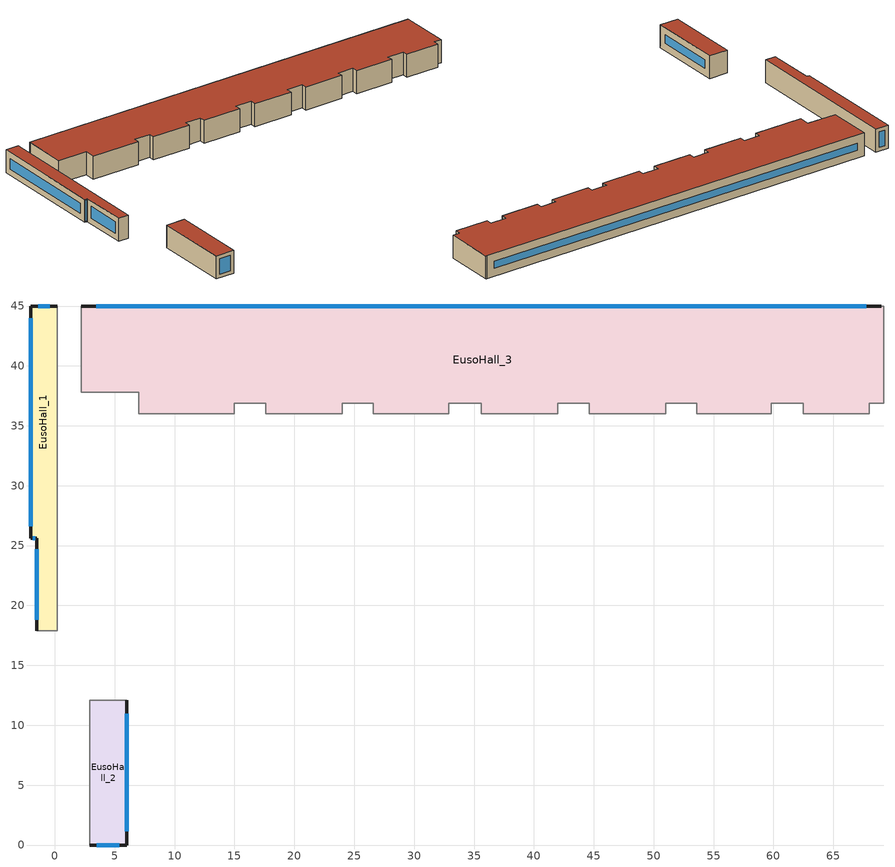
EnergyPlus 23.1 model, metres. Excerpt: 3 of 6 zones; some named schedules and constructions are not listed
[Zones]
EusoHall_3
 floor outside (90.1-2019 Nonresidential CZ 0 Exterior Floor (Mass)): 2.2,45 69.2,45 69.2,36.9 68,36.9 68,36 62.5,36 62.5,36.9 59.8,36.9 59.8,36 53.6,36 53.6,36.9 51,36.9 51,36 44.6,36 44.6,36.9 42,36.9 42,36 35.6,36 35.6,36.9 32.9,36.9 32.9,36 26.6,36 26.6,36.9 24,36.9 24,36 17.6,36 17.6,36.9 15,36.9 15,36 7,36 7,37.8 2.2,37.8 z24.3
 wall outside (90.1-2019 Nonresidential CZ 0 Exterior Wall (Mass)): 69,45 2.2,45 z24.3:28
 wall to EusoHall_0 (Interior Partition (Mass)_FLIPPED): 2.2,45 2.2,44.8 2.2,37.8 7,37.8 7,36 15,36 15,36.9 17.6,36.9 17.6,36 24,36 24,36.9 26.6,36.9 26.6,36 32.9,36 32.9,36.9 35.6,36.9 35.6,36 42,36 42,36.9 44.6,36.9 44.6,36 51,36 51,36.9 53.6,36.9 53.6,36 59.8,36 59.8,36.9 62.5,36.9 62.5,36 68,36 68,36.9 69.2,36.9 69.2,45 69,45 z24.3:28
 window (90.1-2019 Nonresidential CZ 0 Glazing (Operable)): 67.73,45 3.47,45 z25.57:26.73
 roof outside (90.1-2019 Nonresidential CZ 0 Exterior Roof (Mass)): 2.2,37.8 7,37.8 7,36 15,36 15,36.9 17.6,36.9 17.6,36 24,36 24,36.9 26.6,36.9 26.6,36 32.9,36 32.9,36.9 35.6,36.9 35.6,36 42,36 42,36.9 44.6,36.9 44.6,36 51,36 51,36.9 53.6,36.9 53.6,36 59.8,36 59.8,36.9 62.5,36.9 62.5,36 68,36 68,36.9 69.2,36.9 69.2,45 2.2,45 z28
EusoHall_2
 floor outside (90.1-2019 Nonresidential CZ 0 Exterior Floor (Mass)): 6,12.1 6,0 2.9,0 2.9,12.1 z24.3
 wall outside (90.1-2019 Nonresidential CZ 0 Exterior Wall (Mass)): 2.9,0 6,0 6,12.1 z24.3:28
 wall to EusoHall_0 (Interior Partition (Mass)_FLIPPED): 6,12.1 2.9,12.1 2.9,0 z24.3:28
 window (90.1-2019 Nonresidential CZ 0 Glazing (Operable)): 3.52,0 5.38,0 z24.92:27.38; 6,1.16 6,10.94 z25.46:26.84
 roof outside (90.1-2019 Nonresidential CZ 0 Exterior Roof (Mass)): 6,12.1 2.9,12.1 2.9,0 6,0 z28
EusoHall_1
 floor outside (90.1-2019 Nonresidential CZ 0 Exterior Floor (Mass)): 0.2,45 0.2,17.9 -1.5,17.9 -1.5,25.6 -2,25.6 -2,45 z24.3
 wall outside (90.1-2019 Nonresidential CZ 0 Exterior Wall (Mass)): 0.2,45 -2,45 -2,25.6 -1.5,25.6 -1.5,17.9 z24.3:28
 wall to EusoHall_0 (Interior Partition (Mass)_FLIPPED): -1.5,17.9 0.2,17.9 0.2,45 z24.3:28
 window (90.1-2019 Nonresidential CZ 0 Glazing (Operable)): -0.41,45 -1.39,45 z24.91:27.39; -2,43.98 -2,26.62 z25.32:26.98; -1.86,25.6 -1.64,25.6 z24.44:27.86; -1.5,24.71 -1.5,18.79 z25.19:27.11
 roof outside (90.1-2019 Nonresidential CZ 0 Exterior Roof (Mass)): 0.2,45 -2,45 -2,25.6 -1.5,25.6 -1.5,17.9 0.2,17.9 z28
[Construction]
Interior Partition (Mass): Plaster_0.013_Interior Partition (Mass), Plaster_0.013_Interior Partition (Mass)
[EnergyManagementSystem:Sensor] Output:Variable Index Key=Environment
Name | Output:Variable
OutdoorTemp | Site Outdoor Air Drybulb Temperature
OutdoorRelHumid | Site Outdoor Air Relative Humidity
[ZoneHVAC:IdealLoadsAirSystem] Maximum Heating Supply Air Temperature {C}=35; Minimum Cooling Supply Air Temperature {C}=12; Maximum Heating Supply Air Humidity Ratio {kgWater/kgDryAir}=0.01; Minimum Cooling Supply Air Humidity Ratio {kgWater/kgDryAir}=0.008; Heating Limit=LimitFlowRateAndCapacity; MaximumHeatingAirFlowRate [m3/s]=Autosize; MaximumSensibleHeatingCapacity [W]=Autosize; Cooling Limit=LimitFlowRateAndCapacity; MaximumCoolingAirFlowRate [m3/s]=Autosize; MaximumTotalCoolingCapacity [W]=Autosize; HeatingAvailabilitySchedule=Off; Dehumidification Control Type=Humidistat; Humidification Control Type=Humidistat; Demand Controlled Ventilation Type=OccupancySchedule; Outdoor Air Economizer Type=NoEconomizer; Heat Recovery Type=None; SensibleHeatRecoveryEffectiveness=0.7; LatentHeatRecoveryEffectiveness=0.65
Name | CoolingAvailabilitySchedule | Design Specification Outdoor Air Object
EusoHall_5 Ideal Loads Air | CoolAvail_EusoHall_5 | EusoHall_5MinFreshAir
EusoHall_4 Ideal Loads Air | CoolAvail_EusoHall_4 | EusoHall_4MinFreshAir
EusoHall_3 Ideal Loads Air | CoolAvail_EusoHall_3 | EusoHall_3MinFreshAir
EusoHall_2 Ideal Loads Air | CoolAvail_EusoHall_2 | EusoHall_2MinFreshAir
EusoHall_1 Ideal Loads Air | CoolAvail_EusoHall_1 | EusoHall_1MinFreshAir
EusoHall_0 Ideal Loads Air | CoolAvail_EusoHall_0 | EusoHall_0MinFreshAir
[Schedule:Constant]
Name | Value | Hourly Value
Off | 0
AllOn | 1
EusoHall_5_ZoneControlTypeSched; EusoHall_4_ZoneControlTypeSched; EusoHall_3_ZoneControlTypeSched; EusoHall_2_ZoneControlTypeSched; EusoHall_1_ZoneControlTypeSched; EusoHall_0_ZoneControlTypeSched |  | 4
[Schedule:Day:Hourly]
fe21ae2a-573a-4dea-8d4e-e40d009b6d21: Fraction, 1, 1, 1, 1, 1, 1, 1, 0.85, 0.39, 0.25, 0.25, 0.25, 0.25, 0.25, 0.25, 0.25, 0.3, 0.52, 0.87, 0.87, 0.87, 1, 1, 1
19f61bd9-0ec3-48e3-83f9-aeca46be8bf7: Fraction, 0.011316, 0.011316, 0.011316, 0.011316, 0.0339481, 0.0735542, 0.0792122, 0.0735542, 0.0339481, 0.0226321, 0.0226321, 0.0226321, 0.0226321, 0.0226321, 0.0226321, 0.0396061, 0.0792122, 0.11316, 0.152766, 0.181056, 0.181056, 0.124476, 0.0678962, 0.0282901
a5c0b2b1-e3e4-40e0-8530-c138ddb1abe4: Fraction, 0.45, 0.41, 0.39, 0.38, 0.38, 0.43, 0.54, 0.65, 0.66, 0.67, 0.69, 0.7, 0.69, 0.66, 0.65, 0.68, 0.8, 1, 1, 0.93, 0.89, 0.85, 0.71, 0.58
f180b141-7c6c-4707-9081-3a1d233b0f98: Temperature, 21.7, 21.7, 21.7, 21.7, 21.7, 21.7, 21.7, 21.7, 21.7, 21.7, 21.7, 21.7, 21.7, 21.7, 21.7, 21.7, 21.7, 21.7, 21.7, 21.7, 21.7, 21.7, 21.7, 21.7
4d6bd97a-794a-4f3c-a043-4d343950643d: Temperature, 24.4, 24.4, 24.4, 24.4, 24.4, 24.4, 24.4, 24.4, 24.4, 24.4, 24.4, 24.4, 24.4, 24.4, 24.4, 24.4, 24.4, 24.4, 24.4, 24.4, 24.4, 24.4, 24.4, 24.4
d7e5b99c-9d10-4d33-83fc-dfeceab2b9dc: Fraction, 1, 1, 1, 1, 1, 1, 1, 1, 0, 0, 0, 0, 0, 1, 0, 0, 0, 0, 0, 0, 0, 0, 0, 0
b597310c-283d-414e-b1ba-955f8512ccf6: Fraction, 1, 1, 1, 1, 1, 1, 1, 1, 0, 0, 0, 0, 0, 0, 0, 0, 0, 0, 0, 0, 0, 0, 0, 0
da290a03-564e-421a-a2da-e90a6297ec27: Fraction, 1, 1, 1, 1, 1, 1, 1, 1, 0, 0, 0, 1, 1, 1, 1, 1, 0, 0, 0, 0, 0, 0, 0, 1
6085064d-a5c8-4e2a-9ad4-9c05661dbb8e: Fraction, 1, 1, 1, 1, 1, 1, 1, 1, 0, 0, 0, 0, 0, 0, 0, 0, 0, 0, 0, 0, 0, 0, 0, 1
693212bf-7ecb-452f-a9f7-f6a538c7ec69: Fraction, 1, 1, 1, 1, 1, 1, 1, 1, 0, 0, 0, 0, 1, 1, 1, 0, 0, 0, 0, 0, 0, 0, 0, 0
b114c2df-a09e-4c0f-8b00-ea96381febad: Fraction, 1, 1, 1, 1, 1, 1, 1, 1, 0, 0, 0, 0, 0, 0, 0, 0, 0, 0, 0, 0, 0, 0, 1, 1
2f37f451-55fe-4566-a07a-108e6b8668bf: Fraction, 1, 1, 1, 1, 1, 1, 1, 0, 0, 0, 0, 0, 1, 1, 1, 1, 0, 0, 0, 0, 0, 0, 0, 1
c79f6948-b9f4-48a9-8736-513b95a32394: Fraction, 1, 1, 1, 1, 1, 1, 1, 1, 0, 0, 0, 0, 1, 1, 1, 1, 1, 0, 0, 0, 0, 0, 0, 0
0ce3e6b6-86ed-4d0f-88f8-02055e82c3be: Fraction, 1, 1, 1, 1, 1, 1, 1, 1, 0, 0, 0, 0, 1, 1, 1, 1, 1, 0, 0, 0, 0, 0, 0, 1
99f8109c-20de-4f73-8d95-14162c795a14: Fraction, 1, 1, 1, 1, 1, 0, 0, 0, 0, 0, 1, 1, 1, 1, 0, 0, 0, 0, 0, 0, 0, 0, 1, 1
02589146-541a-4a3e-8912-f86a4d1639e9: Fraction, 1, 1, 1, 1, 1, 0, 0, 0, 0, 0, 0, 0, 0, 0, 0, 1, 1, 1, 1, 1, 1, 1, 1, 1
6ecb99d2-e238-4e3a-a131-fe5589dfcf4f: Fraction, 1, 1, 1, 1, 1, 1, 1, 0, 0, 0, 0, 0, 0, 0, 0, 0, 0, 0, 0, 0, 0, 0, 1, 1
1af80198-2144-4769-a272-876d4b78b691: Fraction, 1, 1, 1, 1, 1, 1, 1, 0, 0, 0, 0, 0, 0, 0, 0, 0, 0, 0, 0, 0, 0, 0, 0, 1
4d83f85a-e854-4612-99e6-a343929f37aa: Fraction, 1, 1, 1, 1, 1, 1, 1, 1, 1, 1, 1, 0, 0, 0, 0, 0, 0, 0, 0, 0, 1, 1, 1, 1
2b1502c3-eb43-4b75-852d-5d9233ec1bb0: Fraction, 1, 1, 1, 1, 1, 1, 0, 0, 0, 0, 0, 0, 0, 0, 0, 0, 0, 0, 0, 0, 0, 1, 1, 1
2367849a-b566-4be2-9cd8-89378308cab6: Fraction, 1, 1, 1, 1, 0, 0, 0, 0, 0, 0, 0, 0, 0, 0, 0, 0, 0, 0, 0, 0, 0, 1, 1, 1
cedaa26c-5a1e-476a-80ab-3c63141a465f: Fraction, 1, 1, 1, 1, 1, 1, 1, 1, 1, 1, 1, 1, 1, 1, 0, 0, 0, 0, 0, 0, 1, 1, 1, 1
9ed2f5ec-e810-4802-8e53-cdc79e9d191f: Fraction, 1, 1, 1, 1, 1, 1, 0, 0, 0, 0, 0, 0, 0, 0, 0, 0, 0, 0, 0, 0, 0, 0, 1, 1
80993026-a420-4720-b4ec-8bcc34674c03: Fraction, 0, 1, 1, 1, 1, 1, 1, 1, 0, 0, 0, 0, 0, 1, 0, 0, 0, 0, 1, 1, 1, 1, 1, 1
c422d4e7-1f96-4483-8e49-8b46988ff9bd: Fraction, 1, 1, 1, 1, 1, 1, 0, 0, 0, 0, 0, 0, 1, 1, 0, 0, 1, 1, 1, 1, 1, 1, 1, 1
261ceef6-f1c4-4b21-a04e-8e898b720e58: Fraction, 1, 1, 1, 1, 1, 1, 1, 1, 0, 0, 0, 0, 0, 0, 0, 0, 0, 0, 0, 0, 0, 1, 1, 1
7320faba-fa9b-41e8-9ff3-966f4524acc6: Fraction, 1, 1, 1, 0, 0, 0, 0, 0, 0, 0, 0, 0, 0, 0, 0, 0, 0, 0, 0, 0, 0, 0, 0, 0
a61f660e-da6f-4b8c-967a-b691c5ed55db: Fraction, 1, 1, 1, 1, 1, 1, 1, 1, 0, 0, 0, 0, 1, 1, 1, 1, 0, 0, 0, 0, 0, 0, 0, 0
98774c40-b7a9-447d-ac85-599ab4622be6: Fraction, 0, 0, 0, 0, 0, 0, 0, 0, 1, 1, 1, 1, 1, 1, 1, 1, 0, 0, 0, 0, 0, 0, 0, 0
c2440778-dadd-4ac8-b9ce-6470fcf3da95: Fraction, 0, 0, 0, 1, 1, 1, 1, 1, 0, 0, 0, 0, 0, 0, 0, 0, 0, 0, 0, 0, 0, 0, 0, 0
406e3145-7e2d-4dd9-b3f1-25beea0256e3: Fraction, 0, 0, 0, 1, 1, 1, 1, 1, 0, 0, 0, 0, 0, 1, 1, 1, 0, 0, 0, 0, 0, 0, 0, 0
57d33333-c2c5-415b-8a25-42d91ccb8363: Fraction, 0, 1, 1, 1, 1, 1, 1, 1, 0, 0, 0, 0, 0, 1, 1, 0, 0, 0, 0, 0, 0, 0, 0, 0
72d60807-47f9-45c2-bdaa-fb25205a47d5: Fraction, 0, 0, 0, 0, 1, 1, 1, 1, 0, 0, 0, 0, 0, 0, 0, 0, 0, 0, 0, 0, 0, 0, 0, 0
6ffab651-5a29-4736-9cd8-3f11e1557f05: Fraction, 1, 1, 1, 1, 1, 1, 1, 1, 1, 0, 1, 1, 1, 1, 1, 1, 1, 0, 0, 1, 1, 1, 1, 1
781aa522-5f02-456a-ab81-4925524235a2: Fraction, 1, 1, 1, 1, 1, 1, 1, 1, 0, 0, 0, 1, 1, 1, 1, 1, 0, 1, 1, 1, 1, 1, 1, 1
699be518-f2e0-4794-a592-670e1b48a712: Fraction, 0, 1, 1, 1, 1, 1, 1, 1, 0, 0, 0, 0, 1, 1, 1, 0, 0, 0, 0, 0, 0, 0, 0, 0
f3d2e44d-9f04-44e1-a340-f8053c67033d: Fraction, 0, 0, 0, 0, 0, 0, 0, 0, 0, 0, 0, 0, 1, 0, 0, 0, 0, 0, 0, 0, 0, 0, 0, 0
9c9a4937-985b-4abd-a4eb-c330f3a62d9f: Fraction, 0, 1, 1, 1, 1, 1, 1, 1, 0, 0, 0, 0, 0, 0, 0, 0, 0, 0, 0, 0, 0, 0, 0, 0
a178a80b-9ef2-4349-83af-d5195f48ebee: Fraction, 0, 1, 0, 0, 1, 0, 0, 0, 0, 0, 0, 1, 1, 1, 1, 1, 1, 0, 0, 0, 0, 0, 0, 0
f8b25ba7-76cb-41dd-bf4b-928c24ef8131: Fraction, 0, 0, 0, 0, 0, 0, 0, 0, 0, 0, 0, 0, 1, 0, 1, 0, 0, 0, 0, 0, 0, 0, 0, 0
58164939-f43a-44e0-96ea-f1030d54998d: Fraction, 0, 0, 0, 0, 0, 0, 0, 0, 0, 0, 0, 1, 0, 0, 1, 1, 0, 0, 0, 0, 0, 0, 0, 1
e6716caf-24ff-4edb-b666-2990b67149e3: Fraction, 0, 0, 0, 1, 1, 1, 1, 1, 0, 0, 0, 1, 1, 1, 1, 0, 0, 0, 0, 0, 0, 1, 1, 0
e9256029-574c-4a0b-83f0-d9f8ef9f4bcd: Fraction, 0, 1, 1, 1, 1, 1, 1, 1, 0, 0, 0, 1, 1, 1, 1, 1, 0, 0, 1, 0, 0, 1, 1, 1
3d101e56-55fe-4fa6-adc5-946978ee0cc5: Fraction, 1, 1, 1, 1, 1, 1, 1, 1, 0, 0, 0, 1, 1, 1, 1, 0, 0, 0, 0, 1, 0, 0, 1, 1
c4a5be5d-b1e8-40b9-97ab-b14309f03059: Fraction, 1, 1, 1, 1, 1, 1, 1, 1, 1, 1, 0, 0, 0, 0, 0, 0, 0, 0, 0, 1, 1, 1, 1, 1
783ebd82-eb86-46a7-8430-1ca06f6c242d: Fraction, 1, 1, 1, 1, 1, 1, 1, 1, 0, 0, 0, 1, 1, 1, 1, 1, 1, 0, 1, 1, 1, 1, 1, 1
39836a7a-7b86-47be-b536-9d152f9af2cd: Fraction, 1, 1, 0, 0, 1, 1, 0, 0, 0, 0, 0, 1, 0, 0, 1, 1, 0, 0, 0, 0, 0, 0, 0, 0
48671de6-307a-4c06-9335-59ca6e47b2b9: Fraction, 0, 1, 1, 0, 1, 1, 0, 0, 0, 0, 0, 1, 1, 1, 1, 1, 1, 0, 0, 0, 0, 0, 0, 0
3a251004-3b7d-427d-8c1a-7965801f49c0: Fraction, 0, 0, 0, 0, 1, 1, 1, 1, 0, 0, 0, 1, 1, 1, 1, 1, 0, 0, 0, 0, 0, 0, 0, 0
631c5dcc-448b-4f5e-a17d-a6a710a33b7b: Fraction, 1, 1, 1, 1, 1, 1, 1, 1, 0, 0, 0, 1, 1, 1, 1, 1, 0, 0, 0, 0, 0, 0, 0, 0
1a4db880-6c92-445b-b783-9ccfe2ffc7f7: Fraction, 0, 0, 1, 1, 1, 1, 1, 0, 0, 0, 0, 1, 1, 1, 1, 1, 1, 0, 0, 0, 0, 0, 0, 0
e6fcb527-af41-4b7e-94c3-970d9c943018: Fraction, 0, 0, 0, 0, 0, 0, 0, 0, 0, 0, 0, 0, 0, 1, 0, 0, 0, 0, 0, 0, 0, 0, 0, 0
81bc8d14-d562-4555-8d81-3a23e84ff7b1: Fraction, 0, 0, 0, 0, 0, 0, 0, 0, 0, 0, 0, 1, 1, 1, 0, 0, 0, 0, 0, 0, 0, 0, 0, 0
a29f0d04-5ea6-4779-bbff-8c9ed2f9308e: Fraction, 0, 0, 0, 0, 0, 0, 0, 0, 0, 0, 0, 0, 1, 1, 1, 1, 0, 0, 0, 0, 0, 0, 0, 0
2fd3cf0c-5ea0-4a75-b431-7858e7d2ea05: Fraction, 0, 0, 0, 1, 1, 1, 1, 1, 0, 0, 0, 1, 1, 1, 1, 1, 0, 0, 0, 0, 0, 0, 0, 0
e564afc8-3778-4f0e-8627-9ee1fcb77568: Fraction, 1, 1, 1, 0, 1, 1, 1, 1, 0, 0, 0, 1, 1, 1, 1, 1, 1, 0, 0, 0, 0, 0, 0, 1
6d6c107a-7172-4230-87a2-81b0437fc1dd: Fraction, 1, 1, 1, 1, 1, 1, 1, 1, 0, 0, 0, 1, 1, 1, 1, 1, 1, 0, 0, 0, 0, 0, 0, 1
d8065316-87cf-4211-9bed-066588f99331: Fraction, 1, 1, 1, 1, 0, 0, 0, 1, 0, 0, 1, 1, 1, 1, 1, 1, 1, 0, 0, 0, 0, 0, 0, 0
d1d6934c-aefe-41d1-b502-583614adbce6: Fraction, 1, 1, 1, 1, 0, 0, 0, 0, 0, 0, 0, 1, 1, 1, 1, 1, 1, 0, 0, 0, 0, 0, 0, 0
445eba1f-d624-4612-baba-f46560e3fc74: Fraction, 0, 0, 0, 0, 0, 0, 0, 0, 0, 0, 0, 1, 1, 1, 1, 1, 0, 0, 0, 0, 0, 1, 1, 1
795c1ede-e9b3-4c74-b5f2-1e097a1777cd: Fraction, 1, 1, 1, 1, 1, 1, 1, 1, 1, 1, 0, 0, 0, 0, 1, 1, 0, 0, 0, 1, 1, 0, 1, 0
5705f5d4-99d6-48ba-bbf3-53ecd38484ec: Fraction, 0, 1, 1, 1, 1, 1, 1, 1, 1, 1, 1, 1, 0, 1, 0, 1, 1, 1, 1, 1, 1, 1, 1, 1
a5563690-9c2f-46d2-9c86-66f477c4b9eb: Fraction, 1, 1, 1, 1, 1, 1, 1, 1, 0, 0, 0, 1, 0, 1, 1, 0, 0, 0, 0, 1, 0, 1, 1, 1
521c8437-9d9c-48ce-98c0-ca1b6e028930: Fraction, 1, 1, 1, 1, 1, 1, 1, 1, 0, 0, 0, 1, 1, 1, 1, 1, 1, 1, 0, 0, 0, 0, 0, 0
6cc1dd10-d4be-4fed-9dbf-40c5afab066e: Fraction, 1, 0, 1, 1, 1, 0, 1, 1, 0, 0, 0, 1, 1, 1, 1, 1, 1, 0, 0, 0, 0, 0, 0, 0
70f83d97-8563-44ae-8c90-54d0c3e2e653: Fraction, 0, 0, 0, 0, 0, 1, 1, 0, 0, 0, 0, 0, 1, 1, 1, 1, 0, 0, 0, 0, 1, 1, 1, 0
36d53d1e-9647-4dca-880c-ebe5ae424f0c: Fraction, 0, 1, 0, 1, 1, 1, 1, 1, 0, 0, 0, 1, 1, 1, 1, 1, 1, 0, 0, 0, 0, 0, 0, 0
1347a47a-635e-44db-8095-ad33cd010bf4: Fraction, 0, 1, 1, 1, 1, 1, 0, 1, 0, 0, 0, 1, 1, 1, 1, 1, 1, 1, 0, 0, 0, 0, 0, 0
4c90a1be-e6e6-4e11-8031-08983c24bd5a: Fraction, 0, 0, 0, 1, 1, 1, 1, 1, 0, 0, 0, 1, 1, 1, 1, 1, 1, 1, 0, 0, 0, 0, 0, 0
3cd50061-53dd-46a6-81ac-84095c24f8b7: Fraction, 0, 0, 0, 0, 1, 1, 1, 1, 0, 0, 0, 1, 1, 1, 1, 1, 1, 1, 0, 0, 0, 0, 0, 0
cbbcf1aa-7bd9-4049-8100-ddac348a8daa: Fraction, 0, 0, 1, 1, 1, 1, 1, 1, 0, 0, 0, 1, 1, 1, 1, 1, 0, 1, 1, 1, 0, 1, 1, 1
f7d0874d-c516-4696-b21d-aaebb8ca0ea7: Fraction, 0, 0, 0, 0, 1, 1, 1, 1, 0, 0, 1, 1, 1, 1, 1, 1, 1, 0, 0, 0, 0, 0, 0, 0
33df1978-4deb-4061-b145-8be10ad441f1: Fraction, 0, 0, 0, 0, 0, 1, 0, 0, 0, 1, 1, 1, 1, 1, 1, 1, 1, 1, 0, 0, 0, 0, 0, 0
fbc37800-2ce9-4e02-9a21-16118bb82d76: Fraction, 0, 0, 0, 1, 1, 1, 1, 0, 0, 0, 0, 1, 1, 1, 1, 1, 1, 1, 0, 0, 0, 0, 0, 0
b6091497-2c15-4ce2-b65b-0776d7db8506: Fraction, 1, 1, 1, 0, 1, 0, 1, 1, 0, 0, 0, 0, 1, 1, 1, 1, 1, 0, 0, 0, 0, 0, 0, 0
ebb1fba6-b601-4284-8c7a-3bd8816e5b52: Fraction, 0, 0, 1, 1, 1, 1, 1, 1, 0, 1, 1, 1, 1, 1, 0, 1, 0, 0, 0, 1, 0, 0, 1, 1
d1622a5d-a6f1-4f9e-8748-42444f31e21a: Fraction, 1, 1, 1, 1, 1, 1, 0, 1, 0, 1, 1, 1, 1, 1, 1, 1, 1, 1, 0, 0, 0, 0, 0, 0
ce7b1e8d-c4a9-408f-bc3b-45fb3e9e81f5: Fraction, 0, 1, 1, 1, 1, 1, 0, 1, 0, 0, 0, 1, 1, 1, 0, 0, 0, 0, 0, 0, 0, 0, 0, 1
93812771-9526-4847-8f30-68e40c401aeb: Fraction, 1, 1, 1, 1, 1, 1, 1, 1, 0, 1, 1, 1, 1, 1, 1, 0, 1, 0, 0, 1, 1, 1, 1, 1
7fc6bea1-c453-4ec8-b1ca-d9f688935a09: Fraction, 1, 1, 1, 1, 1, 1, 1, 0, 0, 0, 0, 0, 1, 1, 1, 1, 0, 0, 0, 0, 0, 0, 1, 0
8d4f26f5-0e57-4b83-b7c9-aeb408055154: Fraction, 0, 0, 1, 1, 1, 1, 1, 1, 0, 1, 1, 1, 1, 1, 1, 1, 1, 1, 1, 0, 0, 0, 0, 0
19b88fd0-e7b2-47fb-a242-3828c069f4db: Fraction, 1, 1, 1, 1, 1, 1, 1, 1, 0, 0, 1, 1, 1, 0, 0, 0, 0, 0, 0, 1, 0, 1, 1, 1
e957805f-7b57-496a-ad4a-f0b7a99e789a: Fraction, 1, 1, 1, 1, 1, 1, 1, 1, 0, 0, 0, 1, 1, 1, 1, 1, 0, 0, 0, 0, 0, 1, 1, 1
4f02a80b-1a9d-45aa-a464-88012857e543: Fraction, 1, 1, 1, 1, 1, 1, 1, 1, 0, 1, 1, 0, 1, 1, 1, 0, 0, 0, 0, 1, 1, 1, 1, 1
6cb6487b-181d-454a-9b4f-23ea288df57a: Fraction, 1, 1, 1, 1, 1, 1, 1, 1, 0, 0, 1, 1, 1, 1, 1, 1, 1, 1, 0, 0, 0, 0, 0, 0
752dcd47-1207-4ae1-bbf7-b5deb686ab4f: Fraction, 0, 1, 1, 0, 1, 1, 1, 1, 0, 1, 1, 1, 1, 1, 1, 1, 0, 1, 1, 1, 1, 1, 1, 1
552f2eb1-6ed6-4d36-8595-dc75ea26995b: Fraction, 1, 1, 0, 1, 1, 1, 1, 1, 0, 0, 1, 1, 1, 0, 0, 0, 1, 1, 0, 1, 1, 1, 1, 1
c25076e2-83f9-43ec-a7ce-ec10a22b0316: Fraction, 1, 1, 1, 1, 1, 1, 1, 1, 0, 0, 1, 1, 1, 1, 1, 0, 1, 1, 1, 1, 1, 1, 1, 1
05e22307-fbe0-4413-a034-3744cf36dbe7: Fraction, 1, 1, 1, 1, 1, 1, 1, 1, 1, 0, 1, 1, 1, 1, 1, 0, 1, 0, 0, 1, 1, 1, 1, 1
e791d0cf-f39e-4005-808d-e845783313d4: Fraction, 1, 1, 1, 1, 1, 1, 1, 1, 1, 1, 1, 1, 1, 1, 0, 0, 0, 0, 0, 0, 0, 1, 1, 1
a7fe3f3c-4ade-4d9a-9512-5d5033069ae8: Fraction, 1, 1, 1, 1, 0, 0, 0, 0, 0, 0, 1, 1, 1, 1, 1, 1, 1, 0, 0, 0, 0, 0, 0, 0
d738bd74-4825-423d-8a09-65f1778f6944: Fraction, 0, 1, 1, 1, 1, 1, 1, 1, 0, 0, 0, 1, 1, 1, 1, 1, 1, 1, 0, 0, 0, 0, 0, 0
31c99ba7-2945-4958-bace-90b5aec51a38: Fraction, 0, 1, 0, 0, 1, 0, 1, 0, 0, 0, 1, 1, 1, 1, 1, 1, 1, 0, 0, 0, 0, 0, 0, 0
e8edd560-691d-41cf-bb03-2a4d22a22ed3: Fraction, 0, 1, 1, 1, 1, 1, 1, 1, 0, 1, 1, 1, 1, 1, 1, 1, 1, 1, 0, 0, 0, 0, 0, 0
04d1a4b5-3376-44fc-b376-7cb6dc7f51b8: Fraction, 0, 0, 0, 0, 1, 0, 0, 0, 0, 1, 1, 1, 1, 1, 1, 1, 1, 1, 1, 0, 0, 0, 0, 0
40272faf-2325-47ea-ba44-43c57943bcb9: Fraction, 0, 0, 0, 0, 1, 1, 0, 1, 0, 0, 1, 1, 0, 1, 1, 1, 1, 1, 1, 1, 1, 1, 1, 1
6a9c3c01-03be-4e5c-9b7a-472494a076a6: Fraction, 1, 1, 1, 1, 1, 1, 1, 1, 0, 0, 0, 1, 1, 1, 1, 1, 1, 0, 0, 0, 0, 0, 0, 0
e3cc5353-eaee-4389-aca9-5e7eaef9c6c0: Fraction, 0, 1, 1, 1, 1, 1, 1, 1, 0, 0, 1, 1, 1, 0, 0, 0, 0, 0, 0, 0, 0, 0, 0, 1
f2156fc8-cdda-4206-9231-c78dc6a6b3b7: Fraction, 1, 1, 1, 1, 1, 1, 1, 1, 0, 0, 1, 1, 1, 1, 1, 1, 1, 0, 1, 0, 0, 0, 0, 0
aa200953-068d-4a07-9bb0-c4b37b021b6b: Fraction, 0, 0, 0, 0, 1, 1, 0, 0, 0, 0, 1, 1, 0, 0, 0, 1, 1, 0, 0, 1, 1, 1, 1, 1
6e956e07-b0e8-48f5-a229-809bd748cecc: Fraction, 1, 1, 1, 1, 1, 1, 1, 1, 0, 0, 0, 1, 1, 1, 1, 0, 0, 1, 1, 1, 1, 1, 1, 1
1a1e912c-07d4-4f61-90d5-0b17f3ad34df: Fraction, 1, 1, 1, 1, 1, 1, 1, 1, 0, 0, 0, 1, 1, 1, 1, 0, 1, 1, 0, 0, 0, 0, 0, 0
74e100af-d916-4986-a743-59a1bea8542a: Fraction, 0, 0, 0, 0, 1, 0, 0, 0, 0, 1, 0, 1, 1, 1, 0, 1, 1, 1, 1, 1, 1, 1, 1, 1
3af436c9-0733-4cc0-8ac1-8ca0b9222e7b: Fraction, 1, 1, 1, 1, 1, 1, 1, 1, 1, 0, 0, 1, 1, 1, 1, 1, 0, 0, 0, 0, 0, 0, 0, 0
b06e3eb3-9604-4807-bd0d-7fb5b999f241: Fraction, 1, 1, 1, 1, 1, 1, 1, 1, 0, 1, 1, 1, 1, 1, 1, 0, 0, 0, 0, 0, 0, 0, 0, 0
32a83287-0554-4d9c-9d8f-18181e8ce7f6: Fraction, 1, 1, 1, 0, 1, 1, 0, 1, 0, 0, 0, 1, 1, 1, 0, 0, 0, 0, 0, 0, 0, 0, 0, 0
16dc94f1-fd5a-408f-878e-9787abd902d3: Fraction, 0, 0, 0, 0, 0, 0, 0, 0, 1, 1, 1, 1, 1, 1, 1, 1, 1, 1, 1, 0, 0, 0, 0, 0
732e77de-6dc6-4469-b5eb-75d091f2134b: Fraction, 0, 0, 0, 0, 1, 0, 1, 1, 1, 1, 1, 1, 1, 1, 1, 1, 1, 1, 0, 0, 0, 0, 0, 0
4bd78c04-3244-4367-a556-51576fba4607: Fraction, 0, 0, 0, 0, 0, 1, 1, 1, 1, 1, 1, 1, 1, 1, 1, 1, 1, 1, 1, 0, 0, 0, 0, 0
ee1e9c92-2daa-4f5e-8601-b6b2b0ee5710: Fraction, 0, 0, 0, 0, 1, 0, 1, 0, 0, 1, 1, 1, 1, 1, 1, 1, 1, 1, 1, 0, 0, 0, 0, 0
ae3bcc72-9964-432c-9a2c-8f971146579a: Fraction, 0, 0, 0, 0, 1, 1, 1, 1, 0, 1, 1, 1, 1, 1, 1, 1, 1, 1, 1, 0, 0, 0, 0, 0
5699ba8f-58e2-43e5-b745-ee9f3af0dba6: Fraction, 0, 0, 0, 0, 0, 0, 0, 0, 1, 1, 1, 1, 1, 1, 0, 0, 0, 0, 0, 1, 0, 0, 0, 0
0619a294-0275-469f-b7bc-4ec2037575ae: Fraction, 0, 1, 0, 0, 1, 0, 1, 1, 0, 1, 1, 1, 1, 0, 1, 0, 0, 0, 0, 0, 0, 0, 0, 1
f895e444-e07a-450f-b1e1-37adfff5f1c2: Fraction, 1, 0, 1, 1, 1, 1, 1, 0, 0, 1, 1, 1, 0, 0, 1, 1, 1, 0, 0, 0, 0, 0, 0, 0
4f516ba6-66e9-434b-88d3-dcb990c449b5: Fraction, 1, 1, 0, 1, 1, 1, 1, 1, 0, 1, 1, 1, 1, 1, 1, 0, 0, 0, 0, 0, 0, 0, 0, 0
87dd94cc-9ce7-4f0b-9e74-cc15da6f797a: Fraction, 0, 1, 1, 1, 1, 1, 1, 1, 0, 1, 1, 1, 0, 1, 1, 1, 0, 1, 0, 1, 1, 0, 1, 0
a7f14202-acd8-4ea9-9fee-97cd93e6c15f: Fraction, 1, 1, 1, 1, 1, 1, 1, 1, 0, 0, 0, 0, 1, 0, 0, 0, 0, 0, 0, 0, 0, 0, 1, 0
6cb88152-a7a0-45a3-b40f-5ecddc8d7f71: Fraction, 1, 1, 0, 1, 1, 1, 1, 1, 0, 1, 1, 1, 1, 1, 1, 1, 1, 1, 0, 0, 0, 0, 0, 0
8b6010d1-59d2-479c-97b8-50dc53b60218: Fraction, 0, 0, 0, 0, 0, 0, 0, 0, 0, 1, 1, 0, 0, 1, 1, 0, 0, 0, 0, 0, 0, 1, 1, 1
b10c6d95-c5ba-47b4-bf75-e42cc68d60f1: Fraction, 1, 1, 1, 1, 1, 1, 0, 0, 0, 0, 1, 1, 1, 1, 1, 1, 1, 1, 0, 0, 0, 0, 0, 0
6c1b08c8-2e6f-429e-99aa-9761f9929320: Fraction, 0, 0, 0, 0, 0, 0, 0, 0, 0, 0, 1, 1, 1, 1, 1, 1, 1, 1, 0, 0, 0, 0, 0, 0
5c117f11-edd9-4f2c-b71e-b313a66236d7: Fraction, 0, 0, 0, 1, 1, 1, 0, 0, 0, 0, 0, 0, 1, 1, 0, 0, 1, 1, 0, 0, 0, 1, 1, 1
a78ec798-3014-4c5e-b735-91c5d17cc770: Fraction, 1, 1, 1, 1, 1, 1, 1, 1, 0, 1, 1, 1, 0, 0, 0, 0, 0, 0, 0, 0, 0, 0, 0, 1
2f318e1a-7371-4dc2-a9b7-577b3fb742ce: Fraction, 1, 1, 1, 1, 1, 1, 1, 1, 1, 0, 0, 0, 1, 1, 1, 1, 0, 0, 0, 0, 0, 0, 1, 1
801bcb79-8b6d-4960-b693-a2ba06ad6a04: Fraction, 1, 1, 1, 1, 1, 1, 1, 1, 0, 0, 1, 1, 1, 1, 1, 1, 1, 0, 0, 0, 0, 0, 0, 0
6b729d0f-4583-4f60-bbf7-e70aff4348c9: Fraction, 1, 1, 1, 1, 1, 1, 1, 1, 0, 0, 1, 1, 1, 1, 0, 0, 1, 1, 1, 1, 1, 1, 1, 1
391f6e2f-0712-47ce-87f0-0a6ae218faf9: Fraction, 1, 1, 1, 1, 1, 1, 1, 1, 0, 0, 1, 1, 1, 1, 0, 0, 0, 1, 1, 1, 1, 1, 1, 1
48d7d534-e6b8-447c-ac50-20cc621a3d68: Fraction, 0, 0, 0, 0, 1, 1, 1, 1, 0, 0, 0, 0, 0, 0, 0, 0, 0, 0, 0, 0, 0, 0, 1, 1
2186533d-5b30-47f4-9c1d-26b61335d2de: Fraction, 1, 1, 1, 1, 1, 1, 1, 1, 1, 1, 1, 1, 1, 1, 1, 1, 1, 1, 1, 0, 0, 0, 0, 0
c3674c65-2930-47d4-b0e6-c83ba70cf9ba: Fraction, 0, 0, 0, 0, 0, 0, 0, 0, 0, 0, 1, 1, 1, 1, 1, 0, 0, 0, 0, 0, 0, 1, 1, 1
5afd6c6a-99c4-482d-a899-da60f4893e34: Fraction, 1, 1, 1, 1, 1, 1, 1, 1, 1, 0, 0, 0, 1, 1, 1, 1, 1, 0, 0, 0, 0, 0, 0, 0
9b7e8215-8fac-4fd3-a6e6-1acb39cfb5bb: Fraction, 0, 1, 0, 0, 0, 1, 1, 1, 0, 0, 1, 1, 1, 0, 0, 0, 0, 0, 0, 0, 0, 0, 0, 0
0661b327-7a4b-4225-a224-c7c8541ebc75: Fraction, 1, 1, 1, 1, 1, 1, 1, 1, 1, 0, 0, 0, 0, 0, 0, 0, 1, 1, 0, 0, 0, 0, 0, 0
000271fd-f23e-44b1-862e-7f7e5bcb5388: Fraction, 0, 0, 0, 1, 1, 0, 0, 0, 0, 1, 1, 1, 0, 0, 0, 0, 0, 0, 0, 0, 0, 0, 0, 0
be49d39d-d155-4f6c-84bd-ffc14458faa6: Fraction, 0, 0, 0, 0, 0, 0, 0, 0, 0, 1, 1, 1, 0, 0, 0, 0, 0, 0, 0, 0, 1, 1, 1, 1
a35847a5-bdd9-404c-98a2-55d8c0ab13c2: Fraction, 1, 1, 1, 1, 1, 1, 1, 1, 0, 0, 1, 1, 1, 1, 1, 1, 1, 1, 1, 0, 0, 0, 0, 0
c5a63f66-2586-4c2d-b5ea-fb0ac0e0eea5: Fraction, 0, 1, 1, 1, 1, 1, 0, 0, 0, 1, 1, 1, 1, 1, 1, 1, 1, 0, 0, 0, 0, 0, 0, 0
370ee237-5733-4cf2-8669-db03491d6c97: Fraction, 0, 1, 1, 1, 1, 1, 1, 1, 1, 0, 0, 1, 1, 1, 1, 1, 0, 0, 0, 0, 0, 0, 0, 0
16dbf814-fb88-489c-b510-9b7e64cbec0a: Fraction, 0, 0, 0, 0, 0, 0, 0, 0, 0, 0, 0, 0, 1, 1, 1, 1, 0, 0, 0, 0, 0, 0, 0, 1
3577b944-185a-4b33-bcec-75eb407ac093: Fraction, 0, 0, 0, 0, 0, 0, 0, 0, 0, 0, 0, 0, 1, 1, 1, 1, 1, 1, 0, 0, 0, 0, 0, 0
d6e28079-73e1-40e8-8535-b0c4aa2ddf3b: Fraction, 0, 0, 1, 1, 1, 1, 1, 1, 0, 0, 0, 0, 0, 0, 0, 0, 0, 0, 0, 0, 0, 0, 0, 0
2e1b31e9-27e0-43c1-8e28-fc4737aeb8ac: Fraction, 0, 0, 0, 0, 0, 0, 0, 0, 0, 0, 0, 0, 0, 0, 0, 0, 0, 0, 0, 0, 0, 0, 1, 1
6cded987-9236-411a-b8e6-5c990b92f9c6: Fraction, 0, 0, 0, 1, 1, 1, 1, 1, 1, 0, 0, 0, 0, 0, 0, 0, 1, 0, 0, 0, 0, 0, 0, 0
d7e4514d-13d5-4457-ad43-494f15173e64: Fraction, 0, 0, 0, 1, 1, 1, 1, 1, 0, 0, 1, 1, 1, 1, 1, 1, 1, 0, 0, 0, 0, 0, 0, 0
23a7472f-1032-4de9-8721-5942b3767b18: Fraction, 0, 1, 1, 1, 1, 1, 1, 0, 0, 0, 1, 1, 1, 1, 1, 1, 1, 1, 0, 0, 0, 0, 0, 0
cbb36e25-c8ba-4894-8889-73ac0f065851: Fraction, 0, 0, 0, 0, 0, 0, 0, 0, 0, 1, 1, 1, 1, 1, 1, 1, 0, 0, 0, 0, 0, 0, 0, 0
0c7e18e9-3e15-4617-9277-fe11d716414c: Fraction, 0, 1, 1, 1, 1, 1, 1, 1, 1, 1, 1, 0, 1, 1, 1, 1, 1, 1, 0, 0, 0, 0, 0, 0
45895c9d-230e-420d-afe9-c33c6b2a5401: Fraction, 0, 1, 0, 1, 0, 0, 0, 1, 0, 0, 1, 1, 1, 1, 1, 1, 1, 1, 1, 0, 1, 1, 0, 0
78845c74-9c95-4dab-8f9e-c8301e5c1ada: Fraction, 0, 0, 0, 0, 0, 0, 0, 0, 0, 0, 1, 1, 1, 1, 1, 1, 1, 1, 1, 1, 0, 0, 0, 0
245c7168-4c56-45d3-b860-a61e01dd92a4: Fraction, 0, 0, 0, 0, 0, 0, 0, 0, 1, 1, 1, 1, 1, 1, 1, 1, 1, 0, 0, 0, 0, 0, 0, 0
73e10f4c-df2e-491c-bf3e-dc4a375c98b2: Fraction, 0, 0, 0, 0, 0, 0, 0, 0, 0, 0, 1, 0, 0, 1, 1, 1, 1, 1, 1, 0, 0, 0, 0, 0
b86c521b-3f55-40d7-b7de-c4e9b6572788: Fraction, 0, 0, 0, 1, 1, 0, 0, 0, 0, 1, 1, 1, 1, 0, 0, 0, 0, 0, 0, 0, 0, 0, 1, 0
d6287a59-6977-4231-b873-7e4115b0c1f9: Fraction, 0, 1, 1, 1, 1, 0, 1, 1, 0, 0, 0, 0, 1, 1, 1, 1, 1, 1, 1, 0, 0, 0, 0, 0
f03ce519-5f53-48aa-8355-35d4624b0756: Fraction, 0, 1, 0, 0, 1, 0, 1, 0, 0, 1, 1, 1, 1, 1, 1, 1, 1, 1, 1, 1, 0, 0, 0, 0
82e24801-b69f-45b3-b521-3b2d9a7dbb8e: Fraction, 0, 0, 0, 0, 0, 0, 0, 0, 0, 1, 1, 1, 1, 1, 1, 1, 1, 1, 1, 1, 1, 0, 0, 0
c3e87af8-951c-4df4-87f2-99d0216f4ac0: Fraction, 0, 0, 0, 0, 0, 0, 0, 0, 1, 1, 1, 1, 1, 1, 1, 1, 1, 1, 1, 1, 1, 0, 0, 0
82d1f006-f32a-4eef-8e82-f058a0c653c8: Fraction, 0, 0, 0, 0, 0, 0, 0, 1, 0, 1, 0, 0, 1, 1, 1, 0, 0, 1, 0, 0, 0, 0, 0, 0
5d4aa3a1-46cf-482b-bab5-c3f6d57726cc: Fraction, 0, 0, 0, 1, 1, 1, 1, 0, 0, 0, 0, 1, 1, 1, 1, 1, 1, 0, 0, 0, 0, 0, 0, 0
4c8a9034-ca63-4330-9c32-5def901b78e1: Fraction, 0, 1, 0, 0, 0, 0, 0, 0, 0, 1, 1, 1, 1, 1, 1, 1, 1, 1, 1, 0, 1, 0, 0, 0
c99c27a1-6d7b-4084-89fb-9ad229545dae: Fraction, 0, 0, 0, 0, 0, 0, 0, 0, 0, 0, 0, 1, 1, 1, 1, 1, 1, 0, 1, 1, 1, 1, 1, 0
541e4b6c-232c-4203-bbaf-bb828c794992: Fraction, 0, 1, 1, 0, 1, 0, 0, 1, 0, 0, 0, 1, 1, 1, 0, 0, 1, 0, 0, 1, 1, 1, 1, 0
db662a65-b3c1-496e-945f-6beeac43bc67: Fraction, 1, 1, 1, 1, 1, 1, 1, 1, 0, 0, 0, 1, 1, 1, 1, 1, 1, 1, 0, 0, 0, 0, 1, 1
320eb6be-55ff-4bdc-aeca-5b0c615f5faa: Fraction, 0, 1, 0, 0, 1, 1, 1, 1, 0, 0, 1, 1, 1, 0, 0, 0, 0, 1, 0, 1, 1, 0, 1, 1
bd76e356-e506-4f41-bf3f-a4268dd07b50: Fraction, 1, 1, 1, 1, 0, 0, 0, 0, 0, 0, 0, 1, 1, 0, 1, 1, 1, 1, 1, 0, 0, 0, 0, 0
f50b9896-3e0d-4fe2-b1d6-3f0e9883024b: Fraction, 0, 0, 0, 0, 1, 1, 1, 1, 1, 0, 1, 1, 1, 0, 1, 1, 1, 0, 0, 0, 0, 0, 0, 0
adca1d87-14c8-4b98-81f9-83e96c58b80e: Fraction, 0, 1, 1, 1, 1, 1, 1, 1, 0, 0, 0, 1, 1, 1, 1, 1, 0, 0, 0, 0, 0, 0, 0, 0
da31c129-2013-4e8c-a2eb-0e99663f70cf: Fraction, 0, 0, 0, 0, 0, 0, 0, 0, 0, 0, 0, 1, 1, 0, 1, 1, 1, 1, 0, 0, 0, 0, 0, 0
77f55809-49cd-497d-8716-0810847b74e4: Fraction, 0, 0, 0, 0, 0, 0, 0, 0, 0, 1, 0, 1, 1, 1, 1, 1, 1, 1, 0, 0, 0, 0, 0, 0
9529d881-1d58-4fd5-98b2-557b95cbb25e: Fraction, 0, 0, 0, 0, 0, 0, 0, 0, 0, 0, 1, 1, 1, 0, 1, 1, 1, 1, 0, 0, 0, 0, 0, 0
117da6c0-aa0c-4931-8f82-098062c88b28: Fraction, 0, 0, 0, 0, 0, 0, 1, 1, 1, 0, 1, 0, 0, 0, 0, 0, 0, 0, 0, 1, 0, 0, 0, 0
0b3f2a85-f4fd-4bc5-869e-4c492d2ef7cc: Fraction, 1, 0, 0, 0, 1, 0, 0, 0, 0, 0, 1, 1, 0, 1, 1, 1, 1, 0, 0, 0, 0, 0, 0, 0
a9864f80-f17e-4a41-998d-28fde4e042f0: Fraction, 0, 0, 0, 0, 0, 0, 0, 0, 0, 1, 1, 1, 0, 0, 1, 1, 1, 1, 0, 0, 0, 0, 0, 0
e19bfe02-f1ae-4d82-aa2a-02a573e9c0a2: Fraction, 0, 0, 0, 0, 0, 0, 0, 0, 0, 1, 1, 1, 1, 1, 1, 1, 1, 1, 1, 0, 0, 0, 0, 0
1a410066-4264-4c74-a8bf-b4e41eb629ea: Fraction, 0, 0, 0, 0, 0, 0, 0, 0, 0, 1, 1, 1, 0, 0, 1, 1, 1, 0, 0, 0, 0, 0, 0, 0
2f728301-7c73-4331-afd5-4c87fea358d9: Fraction, 0, 0, 0, 0, 1, 0, 0, 0, 0, 0, 1, 1, 1, 1, 1, 1, 1, 1, 0, 0, 0, 0, 1, 0
068cef6e-f549-421b-a2ea-259443d9aced: Fraction, 0, 1, 1, 1, 1, 1, 1, 0, 0, 0, 1, 1, 1, 0, 0, 0, 0, 0, 1, 1, 1, 1, 1, 1
ec6ddc03-490a-4d18-bc96-2397afe29e3e: Fraction, 1, 1, 1, 1, 1, 1, 0, 0, 0, 0, 1, 1, 1, 0, 1, 1, 1, 1, 0, 0, 0, 0, 0, 0
aa0ae694-e033-4f4e-ad33-66ab06340f38: Fraction, 0, 1, 1, 1, 1, 1, 1, 1, 0, 0, 0, 0, 0, 0, 1, 1, 0, 0, 0, 0, 0, 0, 0, 0
16205f95-7ea1-4fc6-8c04-bd204729a887: Fraction, 1, 0, 1, 1, 1, 1, 1, 1, 0, 0, 1, 1, 1, 1, 1, 1, 1, 1, 1, 1, 1, 1, 1, 1
addf563d-5a31-415b-a24a-daf946d898cc: Fraction, 1, 1, 1, 1, 1, 1, 1, 1, 1, 1, 0, 0, 1, 0, 0, 0, 0, 0, 0, 0, 0, 0, 0, 1
a5a47706-80b8-4563-b8d2-9d1dd8df3631: Fraction, 1, 1, 1, 1, 1, 1, 1, 1, 0, 0, 0, 0, 0, 0, 1, 1, 0, 0, 0, 0, 1, 0, 0, 1
9745599f-ecdc-4370-84d4-48c70d651d39: Fraction, 1, 1, 1, 1, 1, 1, 1, 1, 0, 0, 0, 0, 0, 0, 1, 1, 0, 0, 0, 0, 0, 0, 0, 0
cbb50865-e46b-4d34-bf0d-10324556d05f: Fraction, 0, 1, 0, 1, 1, 1, 1, 1, 0, 0, 0, 1, 1, 1, 0, 0, 0, 0, 0, 0, 0, 0, 0, 0
6e24eacf-f7bc-49dc-a342-f517a5fd3043: Fraction, 0, 1, 1, 1, 1, 1, 1, 1, 1, 0, 0, 1, 1, 1, 1, 1, 1, 0, 0, 0, 0, 0, 0, 0
37e4ad80-5de3-4b09-b78c-0cf0a482b5e9: Fraction, 0, 0, 0, 1, 1, 1, 1, 1, 0, 0, 0, 1, 1, 1, 1, 1, 1, 1, 1, 0, 0, 0, 0, 0
7783495b-d36e-4288-8516-7d896536fb01: Fraction, 0, 0, 0, 1, 1, 1, 1, 1, 0, 0, 1, 1, 1, 0, 1, 1, 1, 0, 1, 1, 1, 1, 1, 1
8e81e3c4-ca50-42e7-a426-7e78038a02e8: Fraction, 1, 0, 1, 1, 1, 1, 1, 1, 0, 0, 0, 0, 1, 0, 1, 0, 0, 0, 0, 0, 0, 0, 0, 0
df1bf796-ce42-415e-938a-6bd4d340bd25: Fraction, 0, 0, 0, 0, 0, 0, 0, 0, 0, 0, 0, 0, 0, 1, 1, 1, 0, 0, 0, 0, 0, 0, 0, 0
2e3d2427-3dbe-404a-9892-1945da621810: Fraction, 0, 0, 0, 0, 1, 0, 0, 0, 0, 0, 0, 1, 1, 1, 1, 1, 1, 0, 0, 0, 0, 0, 0, 0
4b5b4895-a107-4b30-8298-ddc8a0559576: Fraction, 0, 0, 0, 0, 1, 0, 0, 0, 0, 1, 1, 0, 0, 1, 1, 1, 1, 1, 1, 1, 1, 1, 1, 1
3222b860-d494-4f9f-a081-641aafa66262: Fraction, 1, 1, 1, 1, 1, 1, 1, 1, 1, 0, 0, 1, 0, 1, 1, 1, 1, 1, 1, 0, 0, 0, 0, 1
910c827e-f24e-4da6-9bbf-1b2342f226e8: Fraction, 1, 1, 1, 1, 1, 1, 1, 1, 0, 0, 0, 0, 0, 0, 1, 1, 1, 0, 0, 0, 0, 0, 0, 0
8549f14c-0855-49d8-9b03-a07c90777d53: Fraction, 0, 0, 1, 0, 0, 0, 0, 1, 0, 0, 0, 0, 0, 1, 1, 1, 1, 0, 0, 0, 0, 0, 1, 0
133c55bc-0886-4dd5-b092-0719ee43a07b: Fraction, 0, 0, 1, 1, 1, 1, 1, 1, 0, 0, 0, 1, 1, 1, 1, 1, 1, 1, 0, 0, 0, 0, 0, 0
6e7f5253-d9a6-4470-a926-2be0c397a325: Fraction, 0, 0, 1, 1, 1, 1, 1, 1, 0, 0, 1, 1, 1, 1, 1, 1, 1, 1, 1, 0, 0, 0, 0, 0
e587ac14-2242-4539-b52f-046d7c35531b: Fraction, 0, 0, 1, 1, 1, 1, 1, 1, 0, 1, 1, 1, 1, 1, 1, 1, 1, 1, 0, 0, 0, 0, 0, 0
e7b6f415-d14f-49cc-aec8-488b7eee7e0a: Fraction, 0, 0, 1, 1, 1, 1, 1, 1, 0, 0, 1, 1, 1, 1, 1, 1, 1, 1, 0, 0, 0, 0, 0, 0
58d054f5-8ed8-47bb-8676-fa43d997256b: Fraction, 0, 0, 1, 1, 1, 1, 1, 1, 0, 1, 0, 1, 1, 1, 1, 1, 1, 1, 0, 0, 0, 0, 0, 0
0a2f3c27-62ff-4527-9d53-ae546242a73a: Fraction, 0, 0, 0, 0, 0, 0, 0, 0, 0, 0, 0, 1, 1, 1, 1, 1, 1, 1, 0, 0, 0, 0, 0, 0
7cd2d801-11ea-4548-b6d1-b6506767ebe2: Fraction, 0, 0, 0, 0, 0, 0, 0, 0, 0, 1, 1, 1, 1, 1, 1, 1, 1, 0, 0, 0, 0, 0, 0, 0
71a1b2d1-f7b0-44c0-9a9b-f3a84e9ce147: Fraction, 0, 1, 1, 1, 1, 1, 1, 1, 1, 1, 1, 1, 0, 0, 0, 1, 1, 0, 0, 0, 0, 0, 0, 0
93c727ed-cea7-4f93-98e3-06570e63334e: Fraction, 0, 1, 0, 1, 1, 1, 1, 1, 1, 0, 0, 0, 1, 1, 1, 1, 1, 0, 0, 0, 0, 0, 0, 1
bfe82550-5d3c-40f7-b00f-b25a99b5ffb8: Fraction, 0, 0, 0, 1, 1, 1, 0, 1, 0, 0, 0, 1, 0, 0, 0, 0, 0, 0, 0, 0, 0, 0, 0, 0
c7ab0060-c3ff-4c8d-9772-2b8c773ebf88: Fraction, 1, 1, 1, 1, 1, 1, 1, 1, 0, 0, 0, 1, 1, 0, 0, 0, 0, 0, 0, 0, 0, 0, 0, 0
99712ee7-af91-41a6-a600-5bd5d8756227: Fraction, 0, 0, 0, 0, 0, 0, 1, 1, 0, 0, 0, 0, 1, 1, 1, 0, 0, 0, 0, 0, 0, 0, 0, 0
78acb9c8-e45c-4526-824f-0267ea7e5401: Fraction, 0, 0, 1, 1, 1, 1, 1, 1, 0, 0, 0, 0, 1, 1, 1, 1, 0, 0, 0, 0, 0, 0, 0, 0
4c2a4c3e-d2eb-4f11-b7c2-d9d4b67e1052: Fraction, 0, 0, 0, 1, 1, 1, 0, 0, 0, 0, 0, 1, 1, 1, 1, 1, 1, 1, 0, 0, 0, 0, 0, 0
ed23c1d3-8170-4ab0-95cb-95a53d00f3f0: Fraction, 0, 0, 0, 1, 1, 1, 0, 0, 0, 0, 1, 1, 1, 1, 1, 1, 1, 1, 1, 0, 0, 0, 0, 0
30214242-c64c-4fd1-8234-5cc6a37608e6: Fraction, 0, 0, 0, 0, 0, 1, 1, 0, 0, 0, 0, 0, 0, 0, 0, 0, 0, 0, 0, 0, 0, 0, 0, 0
cbe92a6e-6167-49fa-ae0e-3d90e083cc50: Fraction, 0, 0, 0, 0, 0, 0, 0, 0, 0, 0, 0, 0, 1, 0, 1, 1, 1, 1, 0, 0, 0, 0, 0, 0
6c9b60de-de7c-483b-8e51-c4f6ecb3116a: Fraction, 0, 0, 0, 0, 0, 1, 1, 1, 0, 0, 0, 1, 1, 1, 1, 1, 0, 0, 0, 0, 0, 0, 0, 0
b5fe1d0d-9058-475e-89de-cdebf12a91d0: Fraction, 0, 0, 0, 0, 0, 0, 0, 0, 0, 1, 0, 1, 1, 1, 0, 1, 0, 0, 0, 0, 0, 0, 0, 0
b1910894-dac4-4b9f-be70-22a9c1fe87ea: Fraction, 0, 0, 0, 0, 1, 0, 1, 0, 0, 0, 1, 1, 1, 0, 1, 1, 1, 0, 0, 0, 1, 1, 1, 1
f96e8ff8-799c-49d9-a2f3-2ad9dd3c5e10: Fraction, 1, 1, 0, 0, 1, 1, 1, 1, 0, 0, 0, 0, 0, 0, 0, 0, 0, 0, 0, 0, 0, 0, 0, 0
56ac08d1-ce6c-445c-9e30-c910de6ba123: Fraction, 0, 0, 0, 0, 0, 1, 0, 1, 0, 0, 0, 1, 1, 1, 1, 1, 0, 0, 0, 1, 1, 1, 1, 1
c6e81edc-0846-45c9-b1f7-add0e008eaea: Fraction, 1, 1, 1, 0, 0, 1, 1, 1, 0, 0, 0, 0, 0, 0, 0, 0, 0, 0, 0, 0, 0, 0, 0, 0
64e38b9a-768f-4422-9721-c406ecda144e: Fraction, 0, 0, 0, 0, 1, 0, 1, 1, 1, 0, 0, 0, 1, 0, 0, 0, 0, 0, 0, 0, 0, 0, 0, 0
1c73fa92-437e-4aea-95be-9427d51b31ac: Fraction, 0, 0, 0, 1, 0, 0, 0, 0, 0, 0, 0, 1, 1, 0, 1, 1, 0, 1, 0, 0, 0, 0, 0, 0
e568e8fb-fe7c-4a3e-beae-9c118d69ac6e: Fraction, 0, 0, 0, 0, 0, 0, 0, 0, 0, 0, 0, 1, 1, 0, 0, 0, 0, 0, 0, 0, 0, 0, 0, 1
8a3a1680-dce5-4ad8-8cc5-969c31d26625: Fraction, 1, 0, 1, 1, 1, 1, 1, 1, 0, 0, 0, 1, 1, 1, 1, 1, 0, 0, 0, 0, 0, 0, 0, 0
8ca0e83e-e703-484e-be3e-9afa4396e193: Fraction, 0, 1, 1, 1, 1, 1, 1, 1, 0, 0, 1, 0, 0, 0, 1, 0, 0, 0, 0, 0, 1, 1, 1, 1
3792e610-030f-486c-90b6-2215a9c24fa0: Fraction, 1, 1, 1, 0, 1, 0, 0, 0, 0, 0, 0, 0, 1, 1, 1, 1, 0, 1, 0, 0, 0, 0, 0, 0
e1c9b63e-0a0a-4a12-9708-9543138f7fe9: Fraction, 0, 0, 0, 0, 0, 0, 1, 1, 0, 0, 0, 1, 1, 0, 0, 0, 0, 0, 0, 0, 0, 0, 0, 0
22a0d7b4-e8ee-4c76-9aac-7ee31b84feda: Fraction, 0, 1, 1, 1, 1, 1, 0, 1, 1, 1, 1, 0, 0, 0, 0, 0, 0, 0, 0, 0, 0, 0, 0, 0
c55c88a6-c3db-4699-9a4f-e533d90236eb: Fraction, 0, 0, 0, 1, 0, 1, 1, 0, 0, 0, 0, 1, 0, 1, 1, 1, 1, 1, 1, 0, 0, 0, 0, 0
5764238b-2b73-4a4f-ad75-5e04dac4a4e7: Fraction, 0, 0, 0, 1, 1, 1, 0, 0, 0, 0, 0, 0, 1, 1, 1, 1, 0, 0, 0, 0, 0, 0, 0, 0
5de6701f-e50b-43c7-9c1a-c540eb0ed75b: Fraction, 0, 1, 1, 1, 1, 0, 1, 1, 0, 0, 0, 1, 1, 1, 1, 1, 1, 1, 1, 0, 0, 0, 0, 0
e1f5ee25-db57-439e-a34d-db4fcd72e19f: Fraction, 0, 0, 0, 0, 0, 0, 0, 0, 0, 0, 1, 1, 1, 1, 1, 1, 1, 1, 1, 0, 0, 0, 0, 0
a030a653-0381-4c0a-8a33-6869d56c61bc: Fraction, 0, 0, 1, 1, 1, 0, 0, 1, 0, 0, 1, 1, 1, 1, 1, 1, 1, 1, 1, 1, 0, 0, 0, 0
960c1572-5374-42db-9046-0ef2f1ef50ca: Fraction, 0, 0, 0, 0, 0, 0, 0, 1, 0, 0, 1, 1, 1, 1, 1, 1, 0, 1, 1, 1, 1, 1, 0, 0
be64c9d8-2fd7-4dc2-bc49-37cbb8602854: Fraction, 0, 0, 0, 0, 0, 0, 0, 0, 0, 1, 0, 1, 1, 1, 0, 0, 0, 0, 0, 0, 0, 0, 1, 1
dd06199a-52a4-4c5d-b59b-ef1501699c32: Fraction, 1, 1, 1, 1, 1, 1, 1, 1, 1, 0, 1, 0, 0, 1, 0, 0, 0, 0, 0, 1, 0, 0, 0, 1
7518ee75-218f-42a1-b8eb-8ba80607c360: Fraction, 1, 1, 1, 1, 1, 1, 1, 1, 0, 0, 0, 1, 1, 1, 0, 0, 1, 1, 0, 0, 0, 0, 0, 1
8a1bc56f-13c4-4ccd-9bb2-431121020df6: Fraction, 0, 0, 0, 0, 0, 0, 0, 0, 0, 0, 1, 0, 1, 1, 1, 0, 0, 0, 0, 0, 0, 0, 0, 0
4b2e880b-d26c-493f-b7bf-a540a8475d19: Fraction, 0, 1, 1, 1, 1, 1, 1, 1, 1, 0, 1, 1, 1, 1, 1, 0, 0, 0, 0, 1, 0, 1, 1, 1
b89e9000-7da6-4b1b-8e1e-167913ec14b8: Fraction, 0, 0, 0, 0, 1, 1, 1, 1, 1, 1, 1, 0, 0, 0, 0, 0, 0, 0, 1, 0, 0, 0, 0, 0
be3df8b9-3314-4485-abdf-312ff1317cff: Fraction, 0, 1, 0, 0, 1, 0, 0, 1, 0, 0, 1, 1, 1, 0, 0, 1, 0, 0, 0, 0, 0, 0, 0, 0
62e3e170-1d40-4bb6-bbee-0d42ec7d97e2: Fraction, 0, 0, 0, 0, 1, 1, 1, 1, 0, 0, 1, 1, 0, 0, 0, 0, 0, 0, 0, 0, 0, 0, 0, 0
043d72b7-162f-44df-b48d-ecdac2ef8b6f: Fraction, 0, 0, 0, 0, 0, 1, 0, 0, 0, 1, 0, 1, 1, 1, 1, 1, 0, 0, 0, 0, 0, 0, 0, 1
527c97ff-1d47-41c4-98d0-e92f04f17544: Fraction, 1, 1, 1, 1, 1, 1, 1, 1, 0, 1, 1, 1, 1, 1, 1, 1, 0, 0, 0, 0, 0, 0, 0, 0
72f1183f-cad5-44df-8bfd-f3d16fbc245c: Fraction, 0, 0, 0, 0, 0, 0, 0, 0, 0, 1, 1, 1, 1, 1, 1, 0, 0, 0, 0, 0, 0, 0, 0, 0
d0f222d3-dc82-4779-b7e9-5bbbca209b39: Fraction, 0, 1, 0, 0, 1, 1, 1, 1, 0, 1, 1, 1, 1, 1, 1, 1, 1, 1, 0, 0, 0, 0, 0, 0
9562eb76-1c17-4b38-bcd2-0b5fa4b16c97: Fraction, 0, 0, 1, 1, 1, 1, 1, 1, 0, 0, 0, 0, 0, 1, 0, 1, 1, 0, 0, 0, 0, 0, 0, 0
17089e23-4fb5-467f-8584-b7cd9ac0fd4c: Fraction, 0, 0, 1, 1, 1, 1, 1, 1, 1, 1, 0, 0, 0, 0, 0, 0, 0, 0, 0, 0, 1, 0, 0, 0
de7631e0-d2d0-4ef5-8553-2cecc53ec344: Fraction, 1, 1, 1, 1, 1, 0, 0, 0, 0, 0, 0, 1, 1, 1, 1, 1, 1, 0, 0, 0, 0, 0, 0, 0
fbf83ff0-ce3b-4bf7-b0ca-ba66a47de80c: Fraction, 0, 1, 1, 1, 1, 1, 1, 0, 0, 0, 0, 0, 0, 0, 0, 0, 1, 1, 1, 1, 1, 1, 1, 1
9b9975a3-9d40-40f0-a16c-f174eb67d082: Fraction, 0, 1, 0, 0, 1, 0, 0, 0, 0, 0, 0, 0, 1, 0, 0, 0, 0, 0, 0, 0, 0, 0, 0, 0
